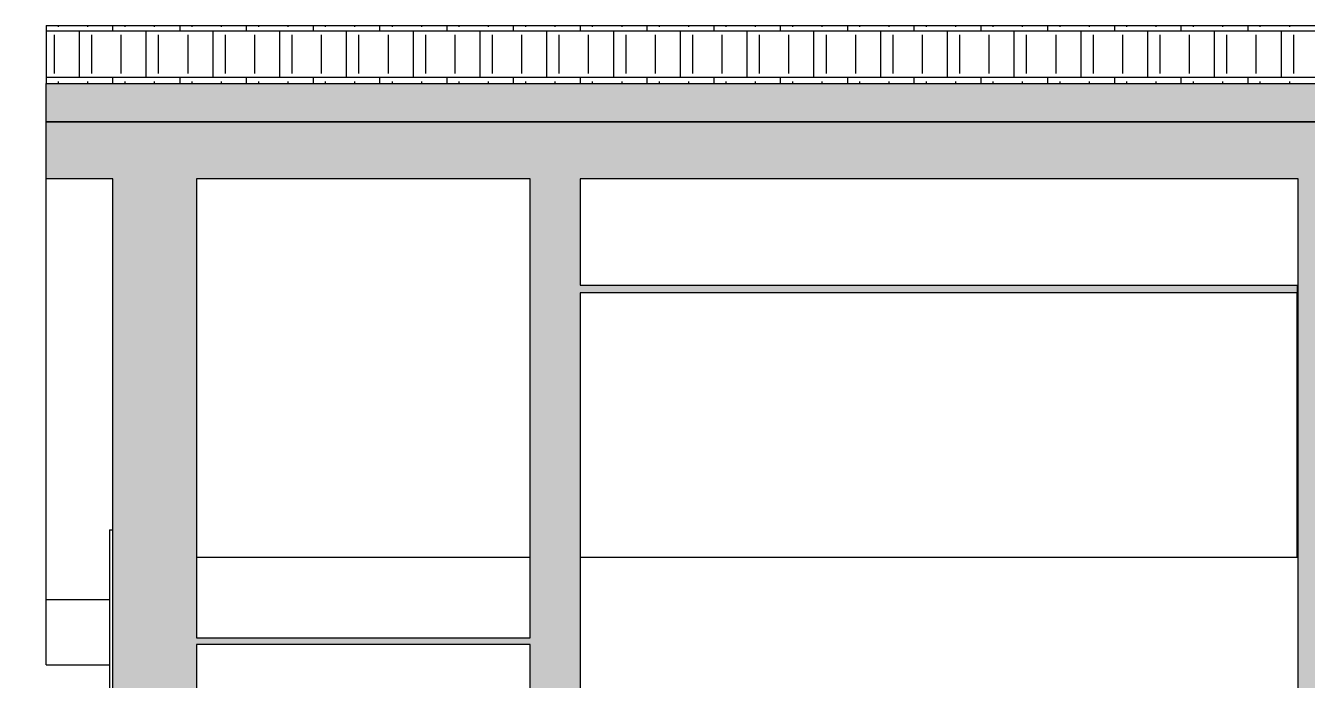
# Model space of a CAD drawing. Header units: metres. Extents: x -111189 to -108577, y -72951 to -72647.
# Drawn here: x -108886.759 to -108882.923, y -72936.167 to -72934.21 of the extents above; entities that cross this region are included whole.
import ezdxf

# ---------------------------------------------------------------- set-up
doc = ezdxf.new("R2010")
doc.units = ezdxf.units.M
doc.header["$MEASUREMENT"] = 0
for name, color, linetype in [('03 - COBERTURA', 7, 'Continuous'), ('04 - TECTO FALSO', 7, 'Continuous'), ('05 - PAREDES..35', 7, 'Continuous'), ('06 - FORRA', 7, 'Continuous'), ('12 - COTAS GERAIS', 7, 'Continuous')]:
    doc.layers.add(name, color=color, linetype=linetype)
doc.styles.add('ESTILO_GERADO_7', font='')
doc.styles.get('ESTILO_GERADO_7').set_extended_font_data('Helvetica')
doc.dimstyles.new('ESTILO_GERADO__5', dxfattribs={"dimtxt": 0.15, "dimasz": 0.114, "dimexe": 0.18, "dimexo": 0.0625, "dimgap": 0, "dimtad": 1, "dimzin": 0, "dimdsep": 46, "dimtxsty": 'ESTILO_GERADO_7', "dimblk": 'ARROWHEAD_2', "dimblk1": 'ARROWHEAD_2', "dimblk2": 'ARROWHEAD_2', "dimcen": 0.09, "dimse1": 1, "dimse2": 1, "dimclrd": 7, "dimclre": 7, "dimclrt": 7, "dimadec": 0, "dimazin": 0, "dimtfac": 1, "dimtdec": 4, "dimtmove": 0, "dimatfit": 3, "dimfxl": 1, "dimtolj": 1, "dimtzin": 0, "dimarcsym": 0})

# ---------------------------------------------------------------- blocks, each defined once
blk = doc.blocks.new('Corte Elem_800_1', base_point=(-109050.7279, -72941.9624))
at = {"layer": '05 - PAREDES..35', "linetype": 'Continuous', "lineweight": 13}
blk.add_hatch(color=251, dxfattribs=at).paths.add_polyline_path([(-108886.2478, -72934.6692), (-108886.4978, -72934.6692), (-108886.4978, -72938.7624), (-108886.2478, -72938.7624)])
at = {"layer": '05 - PAREDES..35', "color": 7, "linetype": 'Continuous', "lineweight": 20}
for p, q in [((-108886.4978, -72938.7624), (-108886.4978, -72934.6692)), ((-108886.2478, -72934.6692), (-108886.2478, -72936.0424)), ((-108886.2478, -72936.0624), (-108886.2478, -72938.7624))]:
    blk.add_line(p, q, dxfattribs=at)
blk = doc.blocks.new('Corte Elem_803_1', base_point=(-109050.7279, -72941.9624))
at = {"layer": '05 - PAREDES..35', "linetype": 'Continuous', "lineweight": 13}
blk.add_hatch(color=251, dxfattribs=at).paths.add_polyline_path([(-108885.2478, -72934.6692), (-108885.2478, -72938.7624), (-108885.0978, -72938.7624), (-108885.0978, -72934.6692)])
at = {"layer": '05 - PAREDES..35', "color": 7, "linetype": 'Continuous', "lineweight": 20}
for p, q in [((-108885.2478, -72936.0424), (-108885.2478, -72934.6692)), ((-108885.0978, -72934.6692), (-108885.0978, -72934.9868)), ((-108885.0978, -72935.0097), (-108885.0978, -72937.8924)), ((-108885.2478, -72938.7624), (-108885.2478, -72936.0624)), ((-108885.0978, -72937.9724), (-108885.0978, -72938.1624)), ((-108885.0978, -72938.2024), (-108885.0978, -72938.6124))]:
    blk.add_line(p, q, dxfattribs=at)
blk = doc.blocks.new('Corte Elem_804_1', base_point=(-109050.7279, -72941.9624))
at = {"layer": '05 - PAREDES..35', "color": 251, "linetype": 'Continuous', "lineweight": 13}
for p, q in [((-108882.9503, -72935.1144), (-108882.9478, -72935.1144)), ((-108882.7978, -72935.1144), (-108882.2378, -72935.1144)), ((-108880.5072, -72935.1144), (-108880.0978, -72935.1144))]:
    blk.add_line(p, q, dxfattribs=at)
blk = doc.blocks.new('Corte Elem_806_1', base_point=(-109050.7279, -72941.9624))
at = {"layer": '05 - PAREDES..35', "linetype": 'Continuous', "lineweight": 13}
blk.add_hatch(color=251, dxfattribs=at).paths.add_polyline_path([(-108882.9478, -72938.7624), (-108882.7978, -72938.7624), (-108882.7978, -72934.6692), (-108882.9478, -72934.6692)])
at = {"layer": '05 - PAREDES..35', "color": 7, "linetype": 'Continuous', "lineweight": 20}
for p, q in [((-108882.9478, -72937.8924), (-108882.9478, -72934.6692)), ((-108882.7978, -72934.6692), (-108882.7978, -72936.2124)), ((-108882.9478, -72938.1624), (-108882.9478, -72937.9724)), ((-108882.9478, -72938.6124), (-108882.9478, -72938.2024)), ((-108882.7978, -72938.5124), (-108882.7978, -72938.6124))]:
    blk.add_line(p, q, dxfattribs=at)
blk = doc.blocks.new('Corte Elem_868_1', base_point=(-109050.7279, -72941.9624))
at = {"layer": '03 - COBERTURA', "linetype": 'Continuous', "lineweight": 13}
blk.add_hatch(color=251, dxfattribs=at).paths.add_polyline_path([(-108886.6978, -72934.6692), (-108876.1478, -72934.6692), (-108876.1478, -72934.498), (-108886.6978, -72934.498)])
at = {"layer": '03 - COBERTURA', "color": 7, "linetype": 'Continuous', "lineweight": 20}
for p, q in [((-108886.6978, -72934.498), (-108876.1478, -72934.498)), ((-108886.6978, -72934.6692), (-108886.6978, -72934.498)), ((-108886.4978, -72934.6692), (-108886.6978, -72934.6692)), ((-108885.2478, -72934.6692), (-108886.2478, -72934.6692)), ((-108882.9478, -72934.6692), (-108885.0978, -72934.6692))]:
    blk.add_line(p, q, dxfattribs=at)
blk = doc.blocks.new('Corte Elem_876_1', base_point=(-109050.7279, -72941.9624))
at = {"layer": '04 - TECTO FALSO', "linetype": 'Continuous', "lineweight": 13}
blk.add_hatch(color=251, dxfattribs=at).paths.add_polyline_path([(-108885.2478, -72936.0624), (-108885.2478, -72936.0424), (-108886.2478, -72936.0424), (-108886.2478, -72936.0624)])
at = {"layer": '04 - TECTO FALSO', "color": 7, "linetype": 'Continuous', "lineweight": 20}
for p, q in [((-108886.2478, -72936.0424), (-108885.2478, -72936.0424)), ((-108885.2478, -72936.0624), (-108886.2478, -72936.0624))]:
    blk.add_line(p, q, dxfattribs=at)
blk = doc.blocks.new('*X1509', base_point=(-109050.7279, -72941.9624))
at = {"layer": '03 - COBERTURA', "color": 7, "linetype": 'Continuous', "lineweight": 13}
for p, q in [((-108886.6608, -72934.2135), (-108886.6608, -72934.2103)), ((-108886.5728, -72934.2135), (-108886.5728, -72934.2103)), ((-108886.4978, -72934.2256), (-108886.4978, -72934.2103)), ((-108886.4608, -72934.2135), (-108886.4608, -72934.2103)), ((-108886.3728, -72934.2135), (-108886.3728, -72934.2103)), ((-108886.2978, -72934.2103), (-108886.2978, -72934.2256)), ((-108886.2608, -72934.2135), (-108886.2608, -72934.2103)), ((-108886.1728, -72934.2135), (-108886.1728, -72934.2103)), ((-108886.0978, -72934.2256), (-108886.0978, -72934.2103)), ((-108886.0608, -72934.2135), (-108886.0608, -72934.2103)), ((-108885.9728, -72934.2135), (-108885.9728, -72934.2103)), ((-108885.8978, -72934.2103), (-108885.8978, -72934.2256)), ((-108885.8608, -72934.2135), (-108885.8608, -72934.2103)), ((-108885.7728, -72934.2135), (-108885.7728, -72934.2103)), ((-108885.6978, -72934.2256), (-108885.6978, -72934.2103)), ((-108885.6608, -72934.2135), (-108885.6608, -72934.2103)), ((-108885.5728, -72934.2135), (-108885.5728, -72934.2103)), ((-108885.4978, -72934.2103), (-108885.4978, -72934.2256)), ((-108885.4608, -72934.2135), (-108885.4608, -72934.2103)), ((-108885.3728, -72934.2135), (-108885.3728, -72934.2103)), ((-108885.2978, -72934.2256), (-108885.2978, -72934.2103)), ((-108885.2608, -72934.2135), (-108885.2608, -72934.2103)), ((-108885.1728, -72934.2135), (-108885.1728, -72934.2103)), ((-108885.0978, -72934.2103), (-108885.0978, -72934.2256)), ((-108885.0608, -72934.2135), (-108885.0608, -72934.2103)), ((-108884.9728, -72934.2135), (-108884.9728, -72934.2103)), ((-108884.8978, -72934.2256), (-108884.8978, -72934.2103)), ((-108884.8608, -72934.2135), (-108884.8608, -72934.2103)), ((-108884.7728, -72934.2135), (-108884.7728, -72934.2103)), ((-108884.6978, -72934.2103), (-108884.6978, -72934.2256)), ((-108884.6608, -72934.2135), (-108884.6608, -72934.2103)), ((-108884.5728, -72934.2135), (-108884.5728, -72934.2103)), ((-108884.4978, -72934.2256), (-108884.4978, -72934.2103)), ((-108884.4608, -72934.2135), (-108884.4608, -72934.2103)), ((-108884.3728, -72934.2135), (-108884.3728, -72934.2103)), ((-108884.2978, -72934.2103), (-108884.2978, -72934.2256)), ((-108884.2608, -72934.2135), (-108884.2608, -72934.2103)), ((-108884.1728, -72934.2135), (-108884.1728, -72934.2103)), ((-108884.0978, -72934.2256), (-108884.0978, -72934.2103)), ((-108884.0608, -72934.2135), (-108884.0608, -72934.2103)), ((-108883.9728, -72934.2135), (-108883.9728, -72934.2103)), ((-108883.8978, -72934.2103), (-108883.8978, -72934.2256)), ((-108883.8608, -72934.2135), (-108883.8608, -72934.2103)), ((-108883.7728, -72934.2135), (-108883.7728, -72934.2103)), ((-108883.6978, -72934.2256), (-108883.6978, -72934.2103)), ((-108883.6608, -72934.2135), (-108883.6608, -72934.2103)), ((-108883.5728, -72934.2135), (-108883.5728, -72934.2103)), ((-108883.4978, -72934.2103), (-108883.4978, -72934.2256)), ((-108883.4608, -72934.2135), (-108883.4608, -72934.2103)), ((-108883.3728, -72934.2135), (-108883.3728, -72934.2103)), ((-108883.2978, -72934.2256), (-108883.2978, -72934.2103)), ((-108883.2608, -72934.2135), (-108883.2608, -72934.2103)), ((-108883.1728, -72934.2135), (-108883.1728, -72934.2103)), ((-108883.0978, -72934.2103), (-108883.0978, -72934.2256)), ((-108883.0608, -72934.2135), (-108883.0608, -72934.2103)), ((-108882.9728, -72934.2135), (-108882.9728, -72934.2103)), ((-108886.6978, -72934.2256), (-108886.2978, -72934.2256)), ((-108886.6728, -72934.3538), (-108886.6728, -72934.2376)), ((-108886.5978, -72934.3658), (-108886.5978, -72934.2256)), ((-108886.5608, -72934.3538), (-108886.5608, -72934.2376)), ((-108886.4728, -72934.3538), (-108886.4728, -72934.2376)), ((-108886.3978, -72934.3658), (-108886.3978, -72934.2256)), ((-108886.3608, -72934.3538), (-108886.3608, -72934.2376)), ((-108886.2978, -72934.2256), (-108885.8978, -72934.2256)), ((-108886.2728, -72934.3538), (-108886.2728, -72934.2376)), ((-108886.1978, -72934.3658), (-108886.1978, -72934.2256)), ((-108886.1608, -72934.3538), (-108886.1608, -72934.2376)), ((-108886.0728, -72934.3538), (-108886.0728, -72934.2376)), ((-108885.9978, -72934.3658), (-108885.9978, -72934.2256)), ((-108885.9608, -72934.3538), (-108885.9608, -72934.2376)), ((-108885.8978, -72934.2256), (-108885.4978, -72934.2256)), ((-108885.8728, -72934.3538), (-108885.8728, -72934.2376)), ((-108885.7978, -72934.3658), (-108885.7978, -72934.2256)), ((-108885.7608, -72934.3538), (-108885.7608, -72934.2376)), ((-108885.6728, -72934.3538), (-108885.6728, -72934.2376)), ((-108885.5978, -72934.3658), (-108885.5978, -72934.2256)), ((-108885.5608, -72934.3538), (-108885.5608, -72934.2376)), ((-108885.4978, -72934.2256), (-108885.0978, -72934.2256)), ((-108885.4728, -72934.3538), (-108885.4728, -72934.2376)), ((-108885.3978, -72934.3658), (-108885.3978, -72934.2256)), ((-108885.3608, -72934.3538), (-108885.3608, -72934.2376)), ((-108885.2728, -72934.3538), (-108885.2728, -72934.2376)), ((-108885.1978, -72934.3658), (-108885.1978, -72934.2256)), ((-108885.1608, -72934.3538), (-108885.1608, -72934.2376)), ((-108885.0978, -72934.2256), (-108884.6978, -72934.2256)), ((-108885.0728, -72934.3538), (-108885.0728, -72934.2376)), ((-108884.9978, -72934.3658), (-108884.9978, -72934.2256)), ((-108884.9608, -72934.3538), (-108884.9608, -72934.2376)), ((-108884.8728, -72934.3538), (-108884.8728, -72934.2376)), ((-108884.7978, -72934.3658), (-108884.7978, -72934.2256)), ((-108884.7608, -72934.3538), (-108884.7608, -72934.2376)), ((-108884.6978, -72934.2256), (-108884.2978, -72934.2256)), ((-108884.6728, -72934.3538), (-108884.6728, -72934.2376)), ((-108884.5978, -72934.3658), (-108884.5978, -72934.2256)), ((-108884.5608, -72934.3538), (-108884.5608, -72934.2376)), ((-108884.4728, -72934.3538), (-108884.4728, -72934.2376)), ((-108884.3978, -72934.3658), (-108884.3978, -72934.2256)), ((-108884.3608, -72934.3538), (-108884.3608, -72934.2376)), ((-108884.2978, -72934.2256), (-108883.8978, -72934.2256)), ((-108884.2728, -72934.3538), (-108884.2728, -72934.2376)), ((-108884.1978, -72934.3658), (-108884.1978, -72934.2256)), ((-108884.1608, -72934.3538), (-108884.1608, -72934.2376)), ((-108884.0728, -72934.3538), (-108884.0728, -72934.2376)), ((-108883.9978, -72934.3658), (-108883.9978, -72934.2256)), ((-108883.9608, -72934.3538), (-108883.9608, -72934.2376)), ((-108883.8978, -72934.2256), (-108883.4978, -72934.2256)), ((-108883.8728, -72934.3538), (-108883.8728, -72934.2376)), ((-108883.7978, -72934.3658), (-108883.7978, -72934.2256)), ((-108883.7608, -72934.3538), (-108883.7608, -72934.2376)), ((-108883.6728, -72934.3538), (-108883.6728, -72934.2376)), ((-108883.5978, -72934.3658), (-108883.5978, -72934.2256)), ((-108883.5608, -72934.3538), (-108883.5608, -72934.2376)), ((-108883.4978, -72934.2256), (-108883.0978, -72934.2256)), ((-108883.4728, -72934.3538), (-108883.4728, -72934.2376)), ((-108883.3978, -72934.3658), (-108883.3978, -72934.2256)), ((-108883.3608, -72934.3538), (-108883.3608, -72934.2376)), ((-108883.2728, -72934.3538), (-108883.2728, -72934.2376)), ((-108883.1978, -72934.3658), (-108883.1978, -72934.2256)), ((-108883.1608, -72934.3538), (-108883.1608, -72934.2376)), ((-108883.0978, -72934.2256), (-108882.6978, -72934.2256)), ((-108883.0728, -72934.3538), (-108883.0728, -72934.2376)), ((-108882.9978, -72934.3658), (-108882.9978, -72934.2256)), ((-108882.9608, -72934.3538), (-108882.9608, -72934.2376)), ((-108886.2978, -72934.3658), (-108886.6978, -72934.3658)), ((-108886.6608, -72934.3839), (-108886.6608, -72934.3779)), ((-108886.5728, -72934.3839), (-108886.5728, -72934.3779)), ((-108886.4978, -72934.3839), (-108886.4978, -72934.3658)), ((-108886.4608, -72934.3839), (-108886.4608, -72934.3779)), ((-108886.3728, -72934.3839), (-108886.3728, -72934.3779)), ((-108885.8978, -72934.3658), (-108886.2978, -72934.3658)), ((-108886.2978, -72934.3658), (-108886.2978, -72934.3839)), ((-108886.2608, -72934.3839), (-108886.2608, -72934.3779)), ((-108886.1728, -72934.3839), (-108886.1728, -72934.3779)), ((-108886.0978, -72934.3839), (-108886.0978, -72934.3658)), ((-108886.0608, -72934.3839), (-108886.0608, -72934.3779)), ((-108885.9728, -72934.3839), (-108885.9728, -72934.3779)), ((-108885.4978, -72934.3658), (-108885.8978, -72934.3658)), ((-108885.8978, -72934.3658), (-108885.8978, -72934.3839)), ((-108885.8608, -72934.3839), (-108885.8608, -72934.3779)), ((-108885.7728, -72934.3839), (-108885.7728, -72934.3779)), ((-108885.6978, -72934.3839), (-108885.6978, -72934.3658)), ((-108885.6608, -72934.3839), (-108885.6608, -72934.3779)), ((-108885.5728, -72934.3839), (-108885.5728, -72934.3779)), ((-108885.0978, -72934.3658), (-108885.4978, -72934.3658)), ((-108885.4978, -72934.3658), (-108885.4978, -72934.3839)), ((-108885.4608, -72934.3839), (-108885.4608, -72934.3779)), ((-108885.3728, -72934.3839), (-108885.3728, -72934.3779)), ((-108885.2978, -72934.3839), (-108885.2978, -72934.3658)), ((-108885.2608, -72934.3839), (-108885.2608, -72934.3779)), ((-108885.1728, -72934.3839), (-108885.1728, -72934.3779)), ((-108884.6978, -72934.3658), (-108885.0978, -72934.3658)), ((-108885.0978, -72934.3658), (-108885.0978, -72934.3839)), ((-108885.0608, -72934.3839), (-108885.0608, -72934.3779)), ((-108884.9728, -72934.3839), (-108884.9728, -72934.3779)), ((-108884.8978, -72934.3839), (-108884.8978, -72934.3658)), ((-108884.8608, -72934.3839), (-108884.8608, -72934.3779)), ((-108884.7728, -72934.3839), (-108884.7728, -72934.3779)), ((-108884.2978, -72934.3658), (-108884.6978, -72934.3658)), ((-108884.6978, -72934.3658), (-108884.6978, -72934.3839)), ((-108884.6608, -72934.3839), (-108884.6608, -72934.3779)), ((-108884.5728, -72934.3839), (-108884.5728, -72934.3779)), ((-108884.4978, -72934.3839), (-108884.4978, -72934.3658)), ((-108884.4608, -72934.3839), (-108884.4608, -72934.3779)), ((-108884.3728, -72934.3839), (-108884.3728, -72934.3779)), ((-108883.8978, -72934.3658), (-108884.2978, -72934.3658)), ((-108884.2978, -72934.3658), (-108884.2978, -72934.3839)), ((-108884.2608, -72934.3839), (-108884.2608, -72934.3779)), ((-108884.1728, -72934.3839), (-108884.1728, -72934.3779)), ((-108884.0978, -72934.3839), (-108884.0978, -72934.3658)), ((-108884.0608, -72934.3839), (-108884.0608, -72934.3779)), ((-108883.9728, -72934.3839), (-108883.9728, -72934.3779)), ((-108883.4978, -72934.3658), (-108883.8978, -72934.3658)), ((-108883.8978, -72934.3658), (-108883.8978, -72934.3839)), ((-108883.8608, -72934.3839), (-108883.8608, -72934.3779)), ((-108883.7728, -72934.3839), (-108883.7728, -72934.3779)), ((-108883.6978, -72934.3839), (-108883.6978, -72934.3658)), ((-108883.6608, -72934.3839), (-108883.6608, -72934.3779)), ((-108883.5728, -72934.3839), (-108883.5728, -72934.3779)), ((-108883.0978, -72934.3658), (-108883.4978, -72934.3658)), ((-108883.4978, -72934.3658), (-108883.4978, -72934.3839)), ((-108883.4608, -72934.3839), (-108883.4608, -72934.3779)), ((-108883.3728, -72934.3839), (-108883.3728, -72934.3779)), ((-108883.2978, -72934.3839), (-108883.2978, -72934.3658)), ((-108883.2608, -72934.3839), (-108883.2608, -72934.3779)), ((-108883.1728, -72934.3839), (-108883.1728, -72934.3779)), ((-108882.6978, -72934.3658), (-108883.0978, -72934.3658)), ((-108883.0978, -72934.3658), (-108883.0978, -72934.3839)), ((-108883.0608, -72934.3839), (-108883.0608, -72934.3779)), ((-108882.9728, -72934.3839), (-108882.9728, -72934.3779))]:
    blk.add_line(p, q, dxfattribs=at)
blk = doc.blocks.new('Corte Elem_884_1', base_point=(-109050.7279, -72941.9624))
at = {"layer": '03 - COBERTURA', "linetype": 'Continuous', "lineweight": 13}
blk.add_hatch(color=251, dxfattribs=at).paths.add_polyline_path([(-108886.6978, -72934.498), (-108876.1478, -72934.498), (-108876.1478, -72934.3839), (-108886.6978, -72934.3839)])
at = {"layer": '03 - COBERTURA', "color": 7, "linetype": 'Continuous', "lineweight": 13}
for q in [(-108876.1478, -72934.2103), (-108886.6978, -72934.3839)]:
    blk.add_line((-108886.6978, -72934.2103), q, dxfattribs=at)
at = {"layer": '03 - COBERTURA', "color": 7, "linetype": 'Continuous', "lineweight": 20}
for p, q in [((-108886.6978, -72934.3839), (-108876.1478, -72934.3839)), ((-108886.6978, -72934.498), (-108886.6978, -72934.3839)), ((-108876.1478, -72934.498), (-108886.6978, -72934.498))]:
    blk.add_line(p, q, dxfattribs=at)
at = {"layer": '03 - COBERTURA', "lineweight": 0}
blk.add_blockref('*X1509', (-109050.7279, -72941.9624), dxfattribs=at)
blk = doc.blocks.new('Corte Elem_911_1', base_point=(-109050.7279, -72941.9624))
at = {"layer": '04 - TECTO FALSO', "linetype": 'Continuous', "lineweight": 13}
blk.add_hatch(color=251, dxfattribs=at).paths.add_polyline_path([(-108885.0978, -72935.0097), (-108882.9503, -72935.0097), (-108882.9503, -72934.9868), (-108885.0978, -72934.9868)])
at = {"layer": '04 - TECTO FALSO', "color": 7, "linetype": 'Continuous', "lineweight": 20}
for p, q in [((-108885.0978, -72934.9868), (-108882.9503, -72934.9868)), ((-108882.9503, -72935.0097), (-108885.0978, -72935.0097)), ((-108882.9503, -72934.9868), (-108882.9503, -72935.0097))]:
    blk.add_line(p, q, dxfattribs=at)
at = {"layer": '04 - TECTO FALSO', "color": 7, "linetype": 'Continuous', "lineweight": 13}
blk.add_line((-108882.9503, -72935.6153), (-108882.9503, -72935.0097), dxfattribs=at)
at = {"layer": '04 - TECTO FALSO', "color": 251, "linetype": 'Continuous', "lineweight": 13}
for p, q in [((-108882.9503, -72935.8019), (-108882.9503, -72935.6153)), ((-108885.0978, -72935.8019), (-108882.9503, -72935.8019))]:
    blk.add_line(p, q, dxfattribs=at)
blk = doc.blocks.new('Corte Elem_949_1', base_point=(-109050.7279, -72941.9624))
at = {"layer": '05 - PAREDES..35', "color": 251, "linetype": 'Continuous', "lineweight": 13}
for p, q in [((-108886.2478, -72935.8019), (-108885.2478, -72935.8019)), ((-108884.9978, -72939.1414), (-108884.9978, -72939.133))]:
    blk.add_line(p, q, dxfattribs=at)
blk = doc.blocks.new('Corte Elem_950_1', base_point=(-109050.7279, -72941.9624))
at = {"layer": '03 - COBERTURA', "color": 7, "linetype": 'Continuous', "lineweight": 13}
blk.add_line((-108886.6978, -72934.9279), (-108886.6978, -72934.6692), dxfattribs=at)
at = {"layer": '03 - COBERTURA', "color": 251, "linetype": 'Continuous', "lineweight": 13}
for q in [(-108886.6978, -72934.9279), (-108886.5078, -72935.9278)]:
    blk.add_line((-108886.6978, -72935.9278), q, dxfattribs=at)
blk = doc.blocks.new('Corte Elem_951_1', base_point=(-109050.7279, -72941.9624))
at = {"layer": '03 - COBERTURA', "color": 251, "linetype": 'Continuous', "lineweight": 13}
for p, q in [((-108886.6978, -72936.124), (-108886.6978, -72935.9279)), ((-108886.6978, -72935.9279), (-108886.5078, -72935.9279)), ((-108886.6978, -72936.124), (-108886.5078, -72936.124))]:
    blk.add_line(p, q, dxfattribs=at)
blk = doc.blocks.new('Corte Elem_954_1', base_point=(-109050.7279, -72941.9624))
at = {"layer": '06 - FORRA', "color": 251, "linetype": 'Continuous', "lineweight": 13}
for q in [(-108886.5078, -72941.3624), (-108886.4978, -72935.7194)]:
    blk.add_line((-108886.5078, -72935.7194), q, dxfattribs=at)
blk = doc.blocks.new('*D1647', base_point=(-109050.7279, -72941.9624))
at = {"layer": '12 - COTAS GERAIS', "color": 7, "linetype": 'Continuous', "lineweight": 5, "transparency": 16777216}
for p, q in [((-108881.0557, -72935.7836), (-108880.9057, -72935.8702)), ((-108880.8682, -72935.8269), (-108881.0932, -72935.8269)), ((-108880.9807, -72938.6124), (-108880.9807, -72935.8269)), ((-108881.0557, -72938.5691), (-108880.9057, -72938.6557)), ((-108880.8682, -72938.6124), (-108881.0932, -72938.6124)), ((-108880.9807, -72938.6858), (-108880.9807, -72938.6124))]:
    blk.add_line(p, q, dxfattribs=at)
at = {"layer": '12 - COTAS GERAIS', "color": 7, "lineweight": 5, "transparency": 16777216, "insert": (-108881.0107, -72937.4257), "char_height": 0.15, "attachment_point": 7, "rotation": 90, "style": 'ESTILO_GERADO_7'}
blk.add_mtext('\\A1;{\\pql;\\fHelvetica|b0|i0|c0|p0;\\W1.000000;2,79}', dxfattribs=at)
blk = doc.blocks.new('ARROWHEAD_2')
at = {"color": 0, "linetype": 'Continuous', "lineweight": 0}
for p, q in [((-0.378, -0.655), (0.378, 0.655)), ((0, 0), (-1, 0))]:
    blk.add_line(p, q, dxfattribs=at)

msp = doc.modelspace()

# ---------------------------------------------------------------- block references
at = {"layer": '03 - COBERTURA', "lineweight": 0}
for name in ['Corte Elem_884_1', 'Corte Elem_868_1', 'Corte Elem_950_1', 'Corte Elem_951_1']:
    msp.add_blockref(name, (-109050.7279, -72941.9624), dxfattribs=at)
at = {"layer": '04 - TECTO FALSO', "lineweight": 0}
for name in ['Corte Elem_911_1', 'Corte Elem_876_1']:
    msp.add_blockref(name, (-109050.7279, -72941.9624), dxfattribs=at)
at = {"layer": '05 - PAREDES..35', "lineweight": 0}
for name in ['Corte Elem_800_1', 'Corte Elem_803_1', 'Corte Elem_806_1', 'Corte Elem_804_1', 'Corte Elem_949_1']:
    msp.add_blockref(name, (-109050.7279, -72941.9624), dxfattribs=at)
at = {"layer": '06 - FORRA', "lineweight": 0}
msp.add_blockref('Corte Elem_954_1', (-109050.7279, -72941.9624), dxfattribs=at)

# ---------------------------------------------------------------- dimensions: what is measured, and where the dimension line sits
at = {"layer": '12 - COTAS GERAIS', "color": 7, "linetype": 'Continuous', "lineweight": 5}
dim = msp.add_linear_dim(base=(-108880.9807, -72935.8269), p1=(-108893.3577, -72938.6124), p2=(-108880.9807, -72935.8269), angle=90, dimstyle='ESTILO_GERADO__5', dxfattribs=at)
dim.commit()
dim.dimension.update_dxf_attribs({"geometry": '*D1647', "text_midpoint": (-108881.0857, -72937.2315), "dimtype": 160, "text_rotation": 90})

doc.saveas('drawing.dxf')
